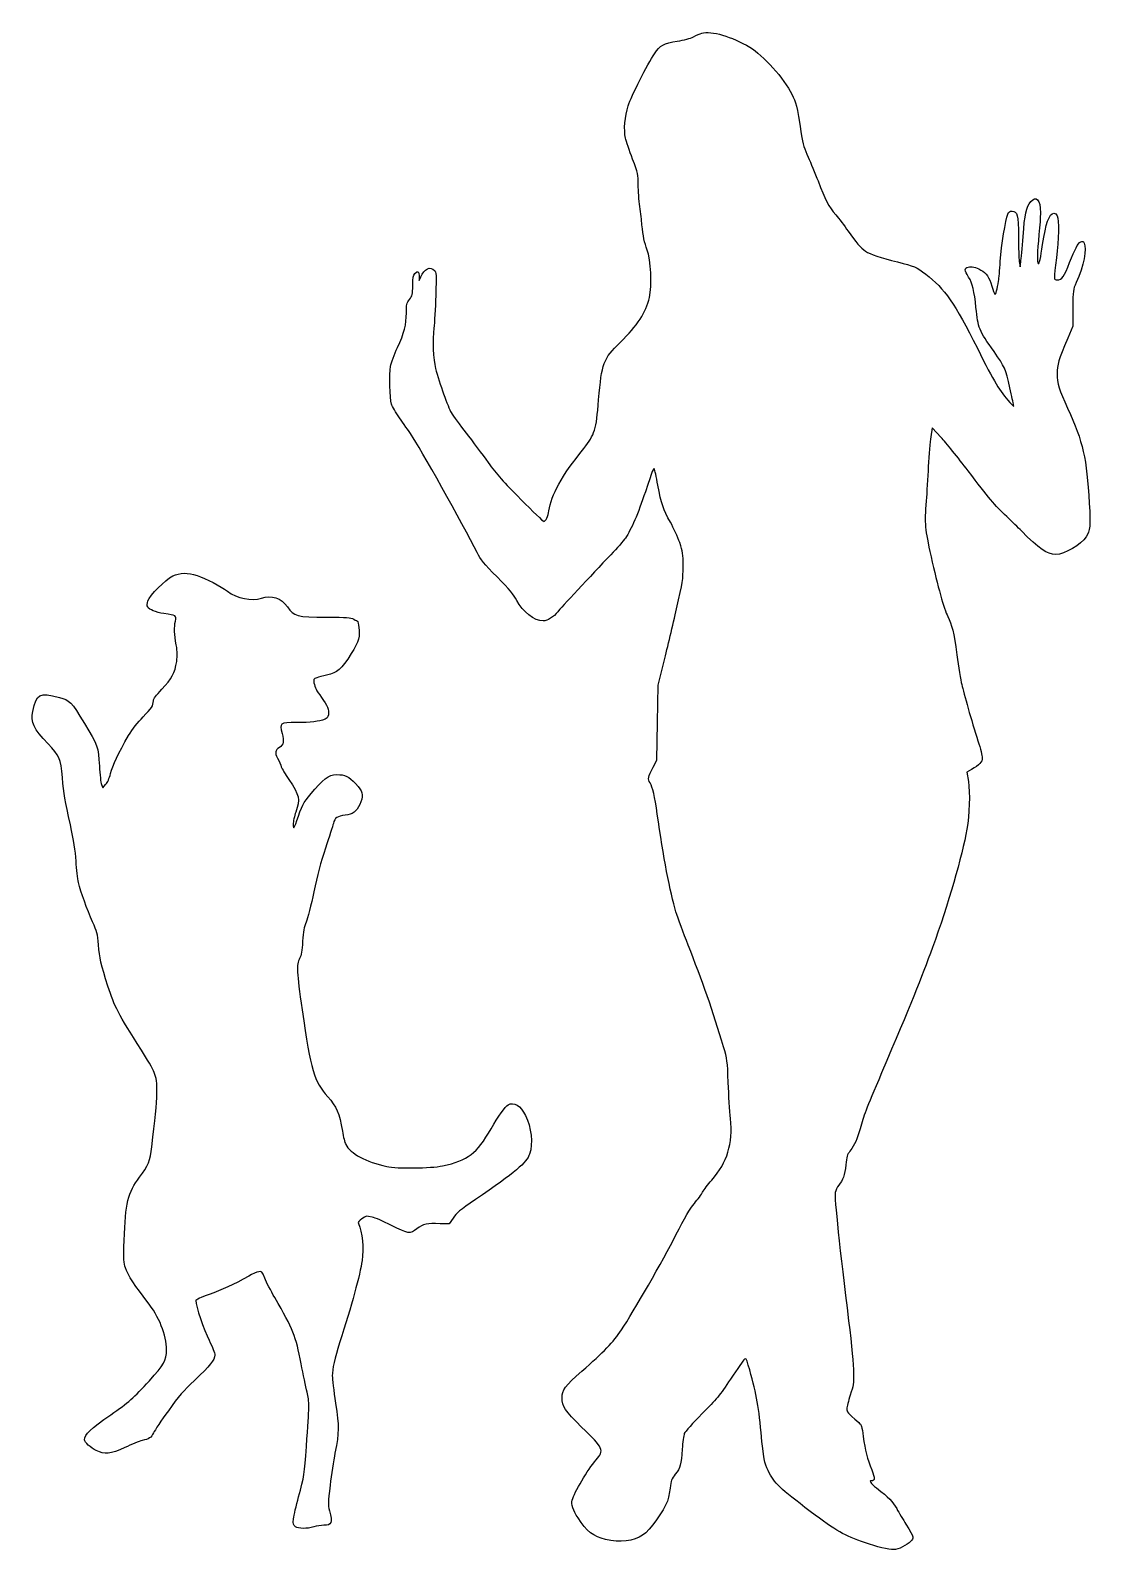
# Model space of a CAD drawing. Header units: centimetres. Extents: x -17.7 to 17.6, y -25.3 to 25.3.
import ezdxf

# ---------------------------------------------------------------- set-up
doc = ezdxf.new("R2010")
doc.units = ezdxf.units.CM
doc.header["$MEASUREMENT"] = 0
doc.layers.add('Layer 1', color=7, linetype='Continuous')

msp = doc.modelspace()

# ---------------------------------------------------------------- linework, layer by layer
at = {"layer": 'Layer 1'}
for points, knots in [([(4.69194, 25.24478), (4.64255, 25.22714), (4.52261, 25.17422), (4.4203, 25.12484), (4.4203, 25.12484), (4.30036, 25.06487), (4.10986, 25.01195), (3.87702, 24.97667), (3.87702, 24.97667), (3.42546, 24.90964), (3.29846, 24.83909), (3.11502, 24.56039), (3.11502, 24.56039), (2.88571, 24.21467), (2.34244, 23.13517), (2.24013, 22.82472), (2.24013, 22.82472), (2.12724, 22.47547), (2.08844, 22.01333), (2.15194, 21.74522), (2.15194, 21.74522), (2.17663, 21.63939), (2.28247, 21.32894), (2.3883, 21.05025), (2.3883, 21.05025), (2.56822, 20.56694), (2.57527, 20.53519), (2.57527, 20.19653), (2.57527, 20.19653), (2.57527, 20.0025), (2.59644, 19.67442), (2.62466, 19.46628), (2.62466, 19.46628), (2.65288, 19.25814), (2.68816, 18.98297), (2.69874, 18.85597), (2.69874, 18.85597), (2.73402, 18.49966), (2.78341, 18.25625), (2.87513, 18.01989), (2.87513, 18.01989), (2.99507, 17.7165), (3.03741, 16.81339), (2.94921, 16.43945), (2.94921, 16.43945), (2.82574, 15.92792), (2.55763, 15.51164), (1.97202, 14.94014), (1.97202, 14.94014), (1.40758, 14.38981), (1.35819, 14.25575), (1.25588, 13.03161), (1.25588, 13.03161), (1.17121, 12.01208), (1.13241, 11.88155), (0.75846, 11.41236), (0.75846, 11.41236), (0.02468, 10.48808), (-0.33162, 9.85308), (-0.40218, 9.3345), (-0.40218, 9.3345), (-0.42687, 9.15811), (-0.51154, 8.97819), (-0.57151, 8.97819), (-0.57151, 8.97819), (-0.59268, 8.97819), (-0.9384, 9.30627), (-1.33704, 9.71197), (-1.33704, 9.71197), (-1.9156, 10.29053), (-2.14137, 10.54453), (-2.42712, 10.93964), (-2.42712, 10.93964), (-2.62468, 11.21481), (-2.95276, 11.65578), (-3.1609, 11.92036), (-3.1609, 11.92036), (-3.36551, 12.18494), (-3.58776, 12.49186), (-3.65479, 12.60122), (-3.65479, 12.60122), (-3.76415, 12.78114), (-4.0499, 13.589), (-4.18043, 14.07583), (-4.18043, 14.07583), (-4.25804, 14.36864), (-4.28626, 15.03186), (-4.23687, 15.41639), (-4.23687, 15.41639), (-4.2157, 15.59278), (-4.18748, 16.07961), (-4.17337, 16.49942), (-4.17337, 16.49942), (-4.1522, 17.21203), (-4.15573, 17.272), (-4.2157, 17.33903), (-4.2157, 17.33903), (-4.35328, 17.49072), (-4.55437, 17.39547), (-4.67078, 17.12736), (-4.67078, 17.12736), (-4.67078, 17.12736), (-4.7237, 17.00389), (-4.7237, 17.00389), (-4.7237, 17.00389), (-4.7237, 17.00389), (-4.72723, 17.15558), (-4.72723, 17.15558), (-4.72723, 17.15558), (-4.72723, 17.31786), (-4.76251, 17.33902), (-4.86834, 17.23319), (-4.86834, 17.23319), (-4.92831, 17.17322), (-4.9389, 17.11325), (-4.9389, 16.83808), (-4.9389, 16.83808), (-4.94243, 16.53116), (-4.94596, 16.50294), (-5.04473, 16.37241), (-5.04473, 16.37241), (-5.14351, 16.24188), (-5.15056, 16.21013), (-5.15056, 15.93144), (-5.15056, 15.93144), (-5.15056, 15.52575), (-5.22112, 15.25763), (-5.45042, 14.76727), (-5.45042, 14.76727), (-5.55273, 14.54149), (-5.65856, 14.25927), (-5.67973, 14.14285), (-5.67973, 14.14285), (-5.72912, 13.88532), (-5.70795, 13.07746), (-5.64798, 12.88343), (-5.64798, 12.88343), (-5.62329, 12.80935), (-5.50334, 12.60121), (-5.37634, 12.42482), (-5.37634, 12.42482), (-5.25287, 12.2449), (-5.07295, 11.9909), (-4.98123, 11.85332), (-4.98123, 11.85332), (-4.73076, 11.49349), (-3.26673, 8.87588), (-2.79401, 7.93749), (-2.79401, 7.93749), (-2.67407, 7.6976), (-2.57529, 7.57766), (-2.12726, 7.1261), (-2.12726, 7.1261), (-1.70393, 6.69924), (-1.57693, 6.54754), (-1.47109, 6.34293), (-1.47109, 6.34293), (-1.27353, 5.96546), (-0.88195, 5.66207), (-0.58915, 5.66207), (-0.58915, 5.66207), (-0.45509, 5.66207), (-0.2399, 5.79965), (-0.10937, 5.96546), (-0.10937, 5.96546), (-0.02823, 6.07129), (1.01246, 7.18607), (1.65805, 7.86693), (1.65805, 7.86693), (1.86266, 8.0786), (2.08491, 8.3326), (2.14841, 8.42432), (2.14841, 8.42432), (2.34244, 8.70654), (2.56822, 9.23218), (2.81163, 9.96243), (2.81163, 9.96243), (3.05857, 10.70679), (3.08327, 10.77029), (3.11502, 10.71737), (3.11502, 10.71737), (3.1256, 10.69973), (3.17852, 10.45984), (3.22791, 10.18468), (3.22791, 10.18468), (3.3408, 9.56379), (3.4043, 9.38387), (3.64772, 8.94996), (3.64772, 8.94996), (3.75355, 8.76299), (3.89466, 8.45607), (3.95816, 8.27263), (3.95816, 8.27263), (4.06399, 7.95866), (4.07105, 7.90574), (4.07105, 7.47888), (4.07105, 7.47888), (4.07105, 7.04496), (4.05694, 6.96735), (3.85233, 6.06777), (3.85233, 6.06777), (3.73591, 5.54566), (3.54541, 4.75896), (3.43605, 4.32152), (3.43605, 4.32152), (3.43605, 4.32152), (3.23497, 3.52777), (3.23497, 3.52777), (3.23497, 3.52777), (3.23497, 3.52777), (3.2138, 2.27541), (3.2138, 2.27541), (3.2138, 2.27541), (3.2138, 2.27541), (3.18911, 1.02305), (3.18911, 1.02305), (3.18911, 1.02305), (3.18911, 1.02305), (3.07269, 0.79374), (3.07269, 0.79374), (3.07269, 0.79374), (2.89983, 0.46213), (2.88925, 0.39863), (2.96686, 0.2681), (2.96686, 0.2681), (3.05858, 0.11641), (3.12561, -0.16582), (3.21028, -0.77612), (3.21028, -0.77612), (3.40431, -2.16606), (3.63714, -3.38668), (3.83117, -4.0252), (3.83117, -4.0252), (3.8982, -4.25098), (4.08164, -4.75192), (4.23686, -5.13645), (4.23686, -5.13645), (4.699, -6.29003), (5.07647, -7.37306), (5.41514, -8.52312), (5.41514, -8.52312), (5.54214, -8.94293), (5.54567, -8.98879), (5.57389, -9.71904), (5.57389, -9.71904), (5.59153, -10.13532), (5.62328, -10.67507), (5.64797, -10.91496), (5.64797, -10.91496), (5.73264, -11.76163), (5.54919, -12.36488), (5.02355, -12.9646), (5.02355, -12.9646), (4.89655, -13.10924), (4.75897, -13.28916), (4.72016, -13.36324), (4.72016, -13.36324), (4.68488, -13.43732), (4.55788, -13.61018), (4.44499, -13.74777), (4.44499, -13.74777), (4.2933, -13.92769), (4.13102, -14.20638), (3.83116, -14.79199), (3.83116, -14.79199), (3.4043, -15.6316), (2.41652, -17.35668), (2.01435, -17.95641), (2.01435, -17.95641), (1.74624, -18.3621), (1.42874, -18.69372), (0.69496, -19.33224), (0.69496, -19.33224), (0.12346, -19.82966), (0.03527, -19.9496), (0.03527, -20.22124), (0.03527, -20.22124), (0.0388, -20.51052), (0.13405, -20.65163), (0.68791, -21.19491), (0.68791, -21.19491), (1.42874, -21.91105), (1.44991, -21.96397), (1.16769, -22.28852), (1.16769, -22.28852), (0.89252, -22.60249), (0.43744, -23.37508), (0.37394, -23.62908), (0.37394, -23.62908), (0.33866, -23.77019), (0.40216, -23.96422), (0.56797, -24.22175), (0.56797, -24.22175), (0.85372, -24.66978), (1.0795, -24.84264), (1.48872, -24.94142), (1.48872, -24.94142), (1.95086, -25.05078), (2.43769, -24.99434), (2.71991, -24.79678), (2.71991, -24.79678), (2.97038, -24.62392), (3.42547, -23.99245), (3.54541, -23.65731), (3.54541, -23.65731), (3.57363, -23.57617), (3.61244, -23.38214), (3.6336, -23.22692), (3.6336, -23.22692), (3.66535, -22.97292), (3.68299, -22.92353), (3.80999, -22.76478), (3.80999, -22.76478), (3.97932, -22.54959), (4.00755, -22.44728), (4.0393, -21.92517), (4.0393, -21.92517), (4.05341, -21.70292), (4.08516, -21.47009), (4.10986, -21.41011), (4.10986, -21.41011), (4.13455, -21.35014), (4.39914, -21.05733), (4.699, -20.75394), (4.699, -20.75394), (5.18583, -20.26711), (5.28814, -20.14011), (5.6515, -19.5933), (5.6515, -19.5933), (5.87728, -19.25463), (6.08542, -18.95477), (6.11364, -18.93008), (6.11364, -18.93008), (6.16303, -18.89127), (6.17714, -18.9195), (6.24064, -19.12764), (6.24064, -19.12764), (6.50522, -20.03781), (6.57578, -20.40822), (6.6675, -21.37836), (6.6675, -21.37836), (6.75217, -22.24619), (6.78039, -22.40494), (6.90033, -22.64483), (6.90033, -22.64483), (7.112, -23.06111), (7.3025, -23.24808), (8.30439, -24.00302), (8.30439, -24.00302), (9.21103, -24.68388), (9.40858, -24.79677), (10.14236, -25.05077), (10.14236, -25.05077), (10.52689, -25.18483), (10.90789, -25.27655), (11.09133, -25.27655), (11.09133, -25.27655), (11.23597, -25.27655), (11.52877, -25.13191), (11.65577, -24.99786), (11.65577, -24.99786), (11.76866, -24.87792), (11.77571, -24.90261), (11.49349, -24.42989), (11.49349, -24.42989), (11.4053, -24.28525), (11.26771, -24.05242), (11.18657, -23.91131), (11.18657, -23.91131), (11.04899, -23.66789), (10.92904, -23.54795), (10.51629, -23.22339), (10.51629, -23.22339), (10.31873, -23.06817), (10.25876, -22.9835), (10.34343, -22.9835), (10.34343, -22.9835), (10.4669, -22.9835), (10.47043, -22.90589), (10.35401, -22.61661), (10.35401, -22.61661), (10.20232, -22.24267), (10.13529, -21.97455), (10.07179, -21.51242), (10.07179, -21.51242), (10.02593, -21.1667), (10.01535, -21.12436), (9.9201, -21.04323), (9.9201, -21.04323), (9.52852, -20.70456), (9.52499, -20.70104), (9.52499, -20.58462), (9.52499, -20.58462), (9.52499, -20.52112), (9.57791, -20.31651), (9.63788, -20.12954), (9.63788, -20.12954), (9.74371, -19.82262), (9.7543, -19.75207), (9.75077, -19.38518), (9.75077, -19.38518), (9.75077, -19.13118), (9.68727, -18.48912), (9.58496, -17.65657), (9.58496, -17.65657), (9.29568, -15.33176), (9.10518, -13.51496), (9.13693, -13.37738), (9.13693, -13.37738), (9.15104, -13.30682), (9.20749, -13.19746), (9.25687, -13.13749), (9.25687, -13.13749), (9.40151, -12.96816), (9.45795, -12.80235), (9.4897, -12.45663), (9.4897, -12.45663), (9.51792, -12.18499), (9.53556, -12.12149), (9.63081, -11.99802), (9.63081, -11.99802), (9.80014, -11.76871), (9.86364, -11.6276), (9.96595, -11.25719), (9.96595, -11.25719), (10.08942, -10.80211), (10.14234, -10.66452), (10.68209, -9.39805), (10.68209, -9.39805), (11.65576, -7.11911), (12.01206, -6.24069), (12.37895, -5.22116), (12.37895, -5.22116), (12.89753, -3.78888), (13.36673, -2.17669), (13.52901, -1.27005), (13.52901, -1.27005), (13.61368, -0.80438), (13.63484, -0.06708), (13.57487, 0.31039), (13.57487, 0.31039), (13.57487, 0.31039), (13.52195, 0.62083), (13.52195, 0.62083), (13.52195, 0.62083), (13.52195, 0.62083), (13.68423, 0.71255), (13.68423, 0.71255), (13.68423, 0.71255), (13.94176, 0.86072), (14.04054, 0.96655), (14.04054, 1.09708), (14.04054, 1.09708), (14.04054, 1.16058), (13.97704, 1.41811), (13.8959, 1.66505), (13.8959, 1.66505), (13.68071, 2.34238), (13.41965, 3.24902), (13.35262, 3.54536), (13.35262, 3.54536), (13.32087, 3.69), (13.25031, 4.1345), (13.19387, 4.53314), (13.19387, 4.53314), (13.08451, 5.29514), (13.02806, 5.53856), (12.89048, 5.8102), (12.89048, 5.8102), (12.76701, 6.05714), (12.55181, 6.81209), (12.33309, 7.80339), (12.33309, 7.80339), (12.1179, 8.75942), (12.11084, 8.86172), (12.17081, 9.66606), (12.17081, 9.66606), (12.18845, 9.92006), (12.2202, 10.43512), (12.24137, 10.81259), (12.24137, 10.81259), (12.26254, 11.19006), (12.30134, 11.63456), (12.32251, 11.79684), (12.32251, 11.79684), (12.32251, 11.79684), (12.36484, 12.09317), (12.36484, 12.09317), (12.36484, 12.09317), (12.36484, 12.09317), (12.6647, 11.77567), (12.6647, 11.77567), (12.6647, 11.77567), (12.83051, 11.60281), (13.23267, 11.10539), (13.56428, 10.66795), (13.56428, 10.66795), (14.25925, 9.75073), (14.44975, 9.52495), (14.85545, 9.13689), (14.85545, 9.13689), (15.01773, 8.98167), (15.23998, 8.76647), (15.34581, 8.66064), (15.34581, 8.66064), (15.93142, 8.06797), (16.20659, 7.87747), (16.48528, 7.87747), (16.48528, 7.87747), (16.78161, 7.87747), (17.339, 8.1985), (17.50128, 8.46308), (17.50128, 8.46308), (17.63534, 8.6818), (17.64945, 8.81233), (17.60359, 9.57786), (17.60359, 9.57786), (17.51892, 11.09833), (17.40251, 11.60633), (16.8804, 12.75286), (16.8804, 12.75286), (16.59818, 13.36669), (16.53821, 13.5713), (16.53468, 13.89939), (16.53468, 13.89939), (16.53468, 14.20983), (16.56996, 14.33331), (16.88746, 15.0812), (16.88746, 15.0812), (16.88746, 15.0812), (17.05679, 15.48689), (17.05679, 15.48689), (17.05679, 15.48689), (17.05679, 15.48689), (17.05679, 16.08661), (17.05679, 16.08661), (17.05679, 16.08661), (17.06032, 16.6828), (17.06032, 16.68986), (17.16968, 16.93328), (17.16968, 16.93328), (17.41662, 17.48714), (17.53304, 18.0657), (17.43426, 18.24914), (17.43426, 18.24914), (17.39898, 18.31264), (17.37429, 18.3197), (17.32137, 18.29147), (17.32137, 18.29147), (17.22259, 18.23855), (17.12381, 18.05511), (16.95095, 17.60003), (16.95095, 17.60003), (16.77809, 17.14495), (16.68989, 17.02147), (16.5382, 17.02147), (16.5382, 17.02147), (16.41473, 17.02147), (16.41473, 17.02853), (16.50998, 17.7623), (16.50998, 17.7623), (16.58759, 18.37261), (16.6017, 19.01819), (16.5382, 19.15577), (16.5382, 19.15577), (16.51351, 19.21221), (16.47117, 19.24396), (16.41826, 19.24396), (16.41826, 19.24396), (16.27009, 19.24396), (16.15015, 18.89471), (16.05137, 18.20327), (16.05137, 18.20327), (15.98787, 17.75171), (15.94201, 17.5471), (15.90673, 17.56827), (15.90673, 17.56827), (15.86087, 17.60002), (15.86792, 17.94221), (15.9279, 18.53841), (15.9279, 18.53841), (15.95612, 18.82063), (15.97729, 19.14519), (15.97729, 19.2616), (15.97729, 19.2616), (15.97729, 19.69199), (15.83618, 19.85074), (15.65273, 19.63202), (15.65273, 19.63202), (15.50809, 19.45916), (15.45165, 19.20869), (15.39873, 18.46785), (15.39873, 18.46785), (15.37051, 18.09038), (15.33876, 17.70938), (15.32112, 17.62118), (15.32112, 17.62118), (15.32112, 17.62118), (15.29643, 17.46243), (15.29643, 17.46243), (15.29643, 17.46243), (15.29643, 17.46243), (15.27174, 17.63882), (15.27174, 17.63882), (15.27174, 17.63882), (15.25763, 17.7376), (15.24352, 18.10449), (15.24352, 18.46079), (15.24352, 18.46079), (15.23999, 19.19457), (15.21177, 19.31451), (15.03185, 19.31451), (15.03185, 19.31451), (14.95424, 19.31451), (14.92249, 19.28982), (14.89074, 19.21926), (14.89074, 19.21926), (14.81313, 19.0217), (14.67555, 18.17504), (14.64027, 17.6494), (14.64027, 17.6494), (14.6191, 17.35307), (14.59441, 17.05321), (14.58383, 16.98618), (14.58383, 16.98618), (14.5415, 16.71454), (14.49211, 16.52757), (14.46036, 16.54521), (14.46036, 16.54521), (14.44625, 16.55579), (14.39686, 16.67927), (14.35453, 16.82038), (14.35453, 16.82038), (14.26281, 17.13082), (14.1852, 17.24371), (13.9947, 17.35307), (13.9947, 17.35307), (13.8042, 17.4589), (13.69484, 17.4836), (13.56431, 17.44832), (13.56431, 17.44832), (13.43731, 17.41304), (13.44084, 17.3566), (13.58548, 17.11671), (13.58548, 17.11671), (13.71248, 16.9121), (13.77598, 16.64399), (13.8289, 16.10424), (13.8289, 16.10424), (13.89593, 15.42338), (13.92768, 15.34577), (14.43215, 14.63316), (14.43215, 14.63316), (14.78846, 14.13222), (14.81668, 14.06519), (14.95779, 13.42313), (14.95779, 13.42313), (15.01423, 13.16207), (15.07068, 12.90807), (15.08479, 12.85869), (15.08479, 12.85869), (15.10596, 12.78813), (15.07773, 12.80577), (14.95426, 12.94336), (14.95426, 12.94336), (14.60501, 13.33494), (14.45332, 13.58542), (13.87476, 14.74605), (13.87476, 14.74605), (13.12334, 16.24888), (12.7882, 16.72866), (12.15673, 17.21197), (12.15673, 17.21197), (11.84276, 17.45186), (11.76867, 17.48361), (11.21129, 17.62119), (11.21129, 17.62119), (10.65037, 17.75877), (10.30465, 17.87519), (10.15296, 17.98102), (10.15296, 17.98102), (9.99068, 18.09038), (9.82488, 18.28088), (9.56735, 18.6513), (9.56735, 18.6513), (9.44741, 18.82416), (9.26396, 19.06405), (9.15813, 19.19105), (9.15813, 19.19105), (8.9253, 19.46269), (8.7983, 19.70611), (8.56546, 20.31994), (8.56546, 20.31994), (8.47021, 20.57041), (8.32204, 20.93025), (8.23738, 21.11369), (8.23738, 21.11369), (8.11038, 21.38533), (8.06452, 21.53702), (8.00807, 21.8898), (8.00807, 21.8898), (7.84932, 22.87052), (7.83521, 22.92697), (7.6941, 23.21272), (7.6941, 23.21272), (7.43657, 23.72778), (6.7416, 24.50389), (6.29004, 24.77553), (6.29004, 24.77553), (5.7009, 25.13184), (4.99887, 25.33645), (4.69196, 25.24472), (4.69196, 25.24472), (4.69196, 25.24472), (4.69194, 25.24478), (4.69194, 25.24478)], [0, 0, 0, 0, 0.00555556, 0.00555556, 0.00555556, 0.00555556, 0.01111111, 0.01111111, 0.01111111, 0.01111111, 0.01666667, 0.01666667, 0.01666667, 0.01666667, 0.02222222, 0.02222222, 0.02222222, 0.02222222, 0.02777778, 0.02777778, 0.02777778, 0.02777778, 0.03333333, 0.03333333, 0.03333333, 0.03333333, 0.03888889, 0.03888889, 0.03888889, 0.03888889, 0.04444444, 0.04444444, 0.04444444, 0.04444444, 0.05, 0.05, 0.05, 0.05, 0.05555556, 0.05555556, 0.05555556, 0.05555556, 0.06111111, 0.06111111, 0.06111111, 0.06111111, 0.06666667, 0.06666667, 0.06666667, 0.06666667, 0.07222222, 0.07222222, 0.07222222, 0.07222222, 0.07777778, 0.07777778, 0.07777778, 0.07777778, 0.08333333, 0.08333333, 0.08333333, 0.08333333, 0.08888889, 0.08888889, 0.08888889, 0.08888889, 0.09444444, 0.09444444, 0.09444444, 0.09444444, 0.1, 0.1, 0.1, 0.1, 0.10555556, 0.10555556, 0.10555556, 0.10555556, 0.11111111, 0.11111111, 0.11111111, 0.11111111, 0.11666667, 0.11666667, 0.11666667, 0.11666667, 0.12222222, 0.12222222, 0.12222222, 0.12222222, 0.12777778, 0.12777778, 0.12777778, 0.12777778, 0.13333333, 0.13333333, 0.13333333, 0.13333333, 0.13888889, 0.13888889, 0.13888889, 0.13888889, 0.14444444, 0.14444444, 0.14444444, 0.14444444, 0.15, 0.15, 0.15, 0.15, 0.15555556, 0.15555556, 0.15555556, 0.15555556, 0.16111111, 0.16111111, 0.16111111, 0.16111111, 0.16666667, 0.16666667, 0.16666667, 0.16666667, 0.17222222, 0.17222222, 0.17222222, 0.17222222, 0.17777778, 0.17777778, 0.17777778, 0.17777778, 0.18333333, 0.18333333, 0.18333333, 0.18333333, 0.18888889, 0.18888889, 0.18888889, 0.18888889, 0.19444444, 0.19444444, 0.19444444, 0.19444444, 0.2, 0.2, 0.2, 0.2, 0.20555556, 0.20555556, 0.20555556, 0.20555556, 0.21111111, 0.21111111, 0.21111111, 0.21111111, 0.21666667, 0.21666667, 0.21666667, 0.21666667, 0.22222222, 0.22222222, 0.22222222, 0.22222222, 0.22777778, 0.22777778, 0.22777778, 0.22777778, 0.23333333, 0.23333333, 0.23333333, 0.23333333, 0.23888889, 0.23888889, 0.23888889, 0.23888889, 0.24444444, 0.24444444, 0.24444444, 0.24444444, 0.25, 0.25, 0.25, 0.25, 0.25555556, 0.25555556, 0.25555556, 0.25555556, 0.26111111, 0.26111111, 0.26111111, 0.26111111, 0.26666667, 0.26666667, 0.26666667, 0.26666667, 0.27222222, 0.27222222, 0.27222222, 0.27222222, 0.27777778, 0.27777778, 0.27777778, 0.27777778, 0.28333333, 0.28333333, 0.28333333, 0.28333333, 0.28888889, 0.28888889, 0.28888889, 0.28888889, 0.29444444, 0.29444444, 0.29444444, 0.29444444, 0.3, 0.3, 0.3, 0.3, 0.30555556, 0.30555556, 0.30555556, 0.30555556, 0.31111111, 0.31111111, 0.31111111, 0.31111111, 0.31666667, 0.31666667, 0.31666667, 0.31666667, 0.32222222, 0.32222222, 0.32222222, 0.32222222, 0.32777778, 0.32777778, 0.32777778, 0.32777778, 0.33333333, 0.33333333, 0.33333333, 0.33333333, 0.33888889, 0.33888889, 0.33888889, 0.33888889, 0.34444444, 0.34444444, 0.34444444, 0.34444444, 0.35, 0.35, 0.35, 0.35, 0.35555556, 0.35555556, 0.35555556, 0.35555556, 0.36111111, 0.36111111, 0.36111111, 0.36111111, 0.36666667, 0.36666667, 0.36666667, 0.36666667, 0.37222222, 0.37222222, 0.37222222, 0.37222222, 0.37777778, 0.37777778, 0.37777778, 0.37777778, 0.38333333, 0.38333333, 0.38333333, 0.38333333, 0.38888889, 0.38888889, 0.38888889, 0.38888889, 0.39444444, 0.39444444, 0.39444444, 0.39444444, 0.4, 0.4, 0.4, 0.4, 0.40555556, 0.40555556, 0.40555556, 0.40555556, 0.41111111, 0.41111111, 0.41111111, 0.41111111, 0.41666667, 0.41666667, 0.41666667, 0.41666667, 0.42222222, 0.42222222, 0.42222222, 0.42222222, 0.42777778, 0.42777778, 0.42777778, 0.42777778, 0.43333333, 0.43333333, 0.43333333, 0.43333333, 0.43888889, 0.43888889, 0.43888889, 0.43888889, 0.44444444, 0.44444444, 0.44444444, 0.44444444, 0.45, 0.45, 0.45, 0.45, 0.45555556, 0.45555556, 0.45555556, 0.45555556, 0.46111111, 0.46111111, 0.46111111, 0.46111111, 0.46666667, 0.46666667, 0.46666667, 0.46666667, 0.47222222, 0.47222222, 0.47222222, 0.47222222, 0.47777778, 0.47777778, 0.47777778, 0.47777778, 0.48333333, 0.48333333, 0.48333333, 0.48333333, 0.48888889, 0.48888889, 0.48888889, 0.48888889, 0.49444444, 0.49444444, 0.49444444, 0.49444444, 0.5, 0.5, 0.5, 0.5, 0.50555556, 0.50555556, 0.50555556, 0.50555556, 0.51111111, 0.51111111, 0.51111111, 0.51111111, 0.51666667, 0.51666667, 0.51666667, 0.51666667, 0.52222222, 0.52222222, 0.52222222, 0.52222222, 0.52777778, 0.52777778, 0.52777778, 0.52777778, 0.53333333, 0.53333333, 0.53333333, 0.53333333, 0.53888889, 0.53888889, 0.53888889, 0.53888889, 0.54444444, 0.54444444, 0.54444444, 0.54444444, 0.55, 0.55, 0.55, 0.55, 0.55555556, 0.55555556, 0.55555556, 0.55555556, 0.56111111, 0.56111111, 0.56111111, 0.56111111, 0.56666667, 0.56666667, 0.56666667, 0.56666667, 0.57222222, 0.57222222, 0.57222222, 0.57222222, 0.57777778, 0.57777778, 0.57777778, 0.57777778, 0.58333333, 0.58333333, 0.58333333, 0.58333333, 0.58888889, 0.58888889, 0.58888889, 0.58888889, 0.59444444, 0.59444444, 0.59444444, 0.59444444, 0.6, 0.6, 0.6, 0.6, 0.60555556, 0.60555556, 0.60555556, 0.60555556, 0.61111111, 0.61111111, 0.61111111, 0.61111111, 0.61666667, 0.61666667, 0.61666667, 0.61666667, 0.62222222, 0.62222222, 0.62222222, 0.62222222, 0.62777778, 0.62777778, 0.62777778, 0.62777778, 0.63333333, 0.63333333, 0.63333333, 0.63333333, 0.63888889, 0.63888889, 0.63888889, 0.63888889, 0.64444444, 0.64444444, 0.64444444, 0.64444444, 0.65, 0.65, 0.65, 0.65, 0.65555556, 0.65555556, 0.65555556, 0.65555556, 0.66111111, 0.66111111, 0.66111111, 0.66111111, 0.66666667, 0.66666667, 0.66666667, 0.66666667, 0.67222222, 0.67222222, 0.67222222, 0.67222222, 0.67777778, 0.67777778, 0.67777778, 0.67777778, 0.68333333, 0.68333333, 0.68333333, 0.68333333, 0.68888889, 0.68888889, 0.68888889, 0.68888889, 0.69444444, 0.69444444, 0.69444444, 0.69444444, 0.7, 0.7, 0.7, 0.7, 0.70555556, 0.70555556, 0.70555556, 0.70555556, 0.71111111, 0.71111111, 0.71111111, 0.71111111, 0.71666667, 0.71666667, 0.71666667, 0.71666667, 0.72222222, 0.72222222, 0.72222222, 0.72222222, 0.72777778, 0.72777778, 0.72777778, 0.72777778, 0.73333333, 0.73333333, 0.73333333, 0.73333333, 0.73888889, 0.73888889, 0.73888889, 0.73888889, 0.74444444, 0.74444444, 0.74444444, 0.74444444, 0.75, 0.75, 0.75, 0.75, 0.75555556, 0.75555556, 0.75555556, 0.75555556, 0.76111111, 0.76111111, 0.76111111, 0.76111111, 0.76666667, 0.76666667, 0.76666667, 0.76666667, 0.77222222, 0.77222222, 0.77222222, 0.77222222, 0.77777778, 0.77777778, 0.77777778, 0.77777778, 0.78333333, 0.78333333, 0.78333333, 0.78333333, 0.78888889, 0.78888889, 0.78888889, 0.78888889, 0.79444444, 0.79444444, 0.79444444, 0.79444444, 0.8, 0.8, 0.8, 0.8, 0.80555556, 0.80555556, 0.80555556, 0.80555556, 0.81111111, 0.81111111, 0.81111111, 0.81111111, 0.81666667, 0.81666667, 0.81666667, 0.81666667, 0.82222222, 0.82222222, 0.82222222, 0.82222222, 0.82777778, 0.82777778, 0.82777778, 0.82777778, 0.83333333, 0.83333333, 0.83333333, 0.83333333, 0.83888889, 0.83888889, 0.83888889, 0.83888889, 0.84444444, 0.84444444, 0.84444444, 0.84444444, 0.85, 0.85, 0.85, 0.85, 0.85555556, 0.85555556, 0.85555556, 0.85555556, 0.86111111, 0.86111111, 0.86111111, 0.86111111, 0.86666667, 0.86666667, 0.86666667, 0.86666667, 0.87222222, 0.87222222, 0.87222222, 0.87222222, 0.87777778, 0.87777778, 0.87777778, 0.87777778, 0.88333333, 0.88333333, 0.88333333, 0.88333333, 0.88888889, 0.88888889, 0.88888889, 0.88888889, 0.89444444, 0.89444444, 0.89444444, 0.89444444, 0.9, 0.9, 0.9, 0.9, 0.90555556, 0.90555556, 0.90555556, 0.90555556, 0.91111111, 0.91111111, 0.91111111, 0.91111111, 0.91666667, 0.91666667, 0.91666667, 0.91666667, 0.92222222, 0.92222222, 0.92222222, 0.92222222, 0.92777778, 0.92777778, 0.92777778, 0.92777778, 0.93333333, 0.93333333, 0.93333333, 0.93333333, 0.93888889, 0.93888889, 0.93888889, 0.93888889, 0.94444444, 0.94444444, 0.94444444, 0.94444444, 0.95, 0.95, 0.95, 0.95, 0.95555556, 0.95555556, 0.95555556, 0.95555556, 0.96111111, 0.96111111, 0.96111111, 0.96111111, 0.96666667, 0.96666667, 0.96666667, 0.96666667, 0.97222222, 0.97222222, 0.97222222, 0.97222222, 0.97777778, 0.97777778, 0.97777778, 0.97777778, 0.98333333, 0.98333333, 0.98333333, 0.98333333, 0.98888889, 0.98888889, 0.98888889, 0.98888889, 1, 1, 1, 1]), ([(-12.93283, 7.16139), (-13.19036, 7.03086), (-13.70894, 6.51581), (-13.76186, 6.33236), (-13.76186, 6.33236), (-13.79361, 6.23005), (-13.79714, 6.16655), (-13.77244, 6.12775), (-13.77244, 6.12775), (-13.71247, 6.0325), (-13.51138, 5.95136), (-13.22916, 5.90903), (-13.22916, 5.90903), (-12.82347, 5.84906), (-12.80583, 5.83847), (-12.84816, 5.65503), (-12.84816, 5.65503), (-12.89402, 5.45042), (-12.88697, 5.21759), (-12.81994, 4.86481), (-12.81994, 4.86481), (-12.77761, 4.61787), (-12.77408, 4.51909), (-12.80583, 4.31095), (-12.80583, 4.31095), (-12.86227, 3.93348), (-12.97516, 3.72534), (-13.29972, 3.38667), (-13.29972, 3.38667), (-13.49728, 3.17853), (-13.58194, 3.06564), (-13.58194, 3.00214), (-13.58194, 3.00214), (-13.58194, 2.84339), (-13.64191, 2.74814), (-13.92413, 2.46592), (-13.92413, 2.46592), (-14.11463, 2.27542), (-14.26985, 2.07786), (-14.40744, 1.8415), (-14.40744, 1.8415), (-14.74963, 1.25942), (-14.94719, 0.84667), (-15.01069, 0.57856), (-15.01069, 0.57856), (-15.05302, 0.41275), (-15.10594, 0.28575), (-15.17297, 0.2152), (-15.17297, 0.2152), (-15.17297, 0.2152), (-15.27175, 0.10584), (-15.27175, 0.10584), (-15.27175, 0.10584), (-15.27175, 0.10584), (-15.31056, 0.21167), (-15.31056, 0.21167), (-15.31056, 0.21167), (-15.33525, 0.27164), (-15.367, 0.54681), (-15.38112, 0.82903), (-15.38112, 0.82903), (-15.4164, 1.45697), (-15.44109, 1.524), (-15.87854, 2.24367), (-15.87854, 2.24367), (-16.32304, 2.97745), (-16.37243, 3.02684), (-16.71462, 3.11503), (-16.71462, 3.11503), (-17.38843, 3.29142), (-17.47309, 3.24556), (-17.60362, 2.64584), (-17.60362, 2.64584), (-17.68123, 2.29306), (-17.5754, 2.07081), (-17.08856, 1.56634), (-17.08856, 1.56634), (-16.70756, 1.17476), (-16.66875, 1.07951), (-16.61231, 0.44098), (-16.61231, 0.44098), (-16.56645, -0.10935), (-16.53117, -0.31044), (-16.34773, -1.13594), (-16.34773, -1.13594), (-16.23484, -1.651), (-16.18192, -1.98261), (-16.16076, -2.33891), (-16.16076, -2.33891), (-16.13959, -2.60702), (-16.10079, -2.93158), (-16.07257, -3.05505), (-16.07257, -3.05505), (-15.99849, -3.37255), (-15.79388, -3.94758), (-15.6069, -4.36738), (-15.6069, -4.36738), (-15.45873, -4.69194), (-15.44462, -4.75544), (-15.41287, -5.12938), (-15.41287, -5.12938), (-15.38112, -5.55977), (-15.3282, -5.78555), (-15.09537, -6.50521), (-15.09537, -6.50521), (-14.86959, -7.20018), (-14.76729, -7.39421), (-13.97706, -8.63952), (-13.97706, -8.63952), (-13.79362, -8.92527), (-13.60312, -9.26041), (-13.55373, -9.38035), (-13.55373, -9.38035), (-13.41615, -9.71902), (-13.42673, -10.06827), (-13.63134, -11.86038), (-13.63134, -11.86038), (-13.68426, -12.31194), (-13.75834, -12.49891), (-14.04409, -12.87285), (-14.04409, -12.87285), (-14.42862, -13.38085), (-14.51328, -13.72657), (-14.55562, -14.97893), (-14.55562, -14.97893), (-14.57679, -15.61393), (-14.57326, -15.72682), (-14.51681, -15.8891), (-14.51681, -15.8891), (-14.44625, -16.10077), (-14.15345, -16.55585), (-13.79714, -17.00388), (-13.79714, -17.00388), (-13.38439, -17.52246), (-13.14803, -18.11513), (-13.1445, -18.62666), (-13.1445, -18.62666), (-13.1445, -18.96533), (-13.23622, -19.12408), (-13.71247, -19.64972), (-13.71247, -19.64972), (-14.23458, -20.22122), (-14.4145, -20.37997), (-15.00011, -20.78214), (-15.00011, -20.78214), (-15.67744, -21.24781), (-15.875, -21.43478), (-15.875, -21.62175), (-15.875, -21.62175), (-15.875, -21.69936), (-15.67392, -21.88281), (-15.48342, -21.97806), (-15.48342, -21.97806), (-15.2012, -22.1227), (-15.02128, -22.10153), (-14.53445, -21.87575), (-14.53445, -21.87575), (-14.30867, -21.76992), (-14.04762, -21.66408), (-13.95589, -21.64292), (-13.95589, -21.64292), (-13.71247, -21.59), (-13.66308, -21.55473), (-13.57842, -21.38539), (-13.57842, -21.38539), (-13.53609, -21.30425), (-13.31384, -20.97264), (-13.081, -20.64808), (-13.081, -20.64808), (-12.73528, -20.16125), (-12.58006, -19.98486), (-12.21669, -19.64266), (-12.21669, -19.64266), (-11.68047, -19.13819), (-11.53583, -18.9618), (-11.53583, -18.79599), (-11.53583, -18.79599), (-11.53583, -18.72543), (-11.60991, -18.53493), (-11.72633, -18.29857), (-11.72633, -18.29857), (-11.89566, -17.97049), (-12.17083, -17.14851), (-12.17083, -16.98271), (-12.17083, -16.98271), (-12.17083, -16.95096), (-11.99797, -16.87335), (-11.7228, -16.77457), (-11.7228, -16.77457), (-11.29594, -16.62288), (-10.92905, -16.45354), (-10.40694, -16.16779), (-10.40694, -16.16779), (-10.27994, -16.09723), (-10.12825, -16.03021), (-10.0718, -16.01962), (-10.0718, -16.01962), (-9.96949, -15.99845), (-9.96244, -16.00551), (-9.87072, -16.23834), (-9.87072, -16.23834), (-9.81428, -16.36887), (-9.66611, -16.65815), (-9.53911, -16.8804), (-9.53911, -16.8804), (-8.91469, -17.9599), (-8.84061, -18.14334), (-8.65717, -19.08526), (-8.65717, -19.08526), (-8.59014, -19.43451), (-8.50195, -19.85784), (-8.46314, -20.02718), (-8.46314, -20.02718), (-8.382, -20.36937), (-8.382, -20.43993), (-8.48078, -21.83693), (-8.48078, -21.83693), (-8.54781, -22.77532), (-8.55486, -22.83529), (-8.74536, -23.52321), (-8.74536, -23.52321), (-8.82297, -23.80896), (-8.89705, -24.13352), (-8.91117, -24.2464), (-8.91117, -24.2464), (-8.93234, -24.44043), (-8.92528, -24.46159), (-8.8512, -24.51451), (-8.8512, -24.51451), (-8.74537, -24.58507), (-8.46667, -24.58859), (-8.23384, -24.51804), (-8.23384, -24.51804), (-8.13859, -24.48982), (-7.99042, -24.46512), (-7.90223, -24.46512), (-7.90223, -24.46512), (-7.63765, -24.46512), (-7.60942, -24.39104), (-7.71526, -23.98181), (-7.71526, -23.98181), (-7.76818, -23.76309), (-7.76818, -23.72428), (-7.69409, -23.12809), (-7.69409, -23.12809), (-7.65176, -22.7859), (-7.57767, -22.30965), (-7.53181, -22.06623), (-7.53181, -22.06623), (-7.3907, -21.31834), (-7.3907, -21.21604), (-7.51064, -20.39406), (-7.51064, -20.39406), (-7.57061, -19.98837), (-7.62, -19.58267), (-7.62, -19.48742), (-7.62, -19.48742), (-7.62, -19.25811), (-7.54239, -18.90181), (-7.37658, -18.38675), (-7.37658, -18.38675), (-6.97794, -17.15556), (-6.69572, -16.11486), (-6.62869, -15.64919), (-6.62869, -15.64919), (-6.56872, -15.22586), (-6.62163, -14.71433), (-6.75216, -14.40741), (-6.75216, -14.40741), (-6.7698, -14.3686), (-6.73452, -14.32274), (-6.63222, -14.25219), (-6.63222, -14.25219), (-6.49464, -14.15694), (-6.48405, -14.15341), (-6.29708, -14.19575), (-6.29708, -14.19575), (-6.19125, -14.22044), (-5.90902, -14.34039), (-5.66914, -14.46386), (-5.66914, -14.46386), (-5.08353, -14.76372), (-5.03767, -14.77078), (-4.79778, -14.59086), (-4.79778, -14.59086), (-4.58259, -14.42858), (-4.4697, -14.40389), (-4.0252, -14.418), (-4.0252, -14.418), (-4.0252, -14.418), (-3.72534, -14.42858), (-3.72534, -14.42858), (-3.72534, -14.42858), (-3.72534, -14.42858), (-3.59481, -14.23102), (-3.59481, -14.23102), (-3.59481, -14.23102), (-3.48545, -14.06521), (-3.36903, -13.96996), (-2.85045, -13.61719), (-2.85045, -13.61719), (-1.50989, -12.69644), (-1.14653, -12.38952), (-1.04423, -12.09672), (-1.04423, -12.09672), (-0.92781, -11.75805), (-0.98779, -11.19361), (-1.17829, -10.81614), (-1.17829, -10.81614), (-1.34762, -10.481), (-1.56282, -10.35047), (-1.7639, -10.45983), (-1.7639, -10.45983), (-1.85209, -10.50569), (-2.09551, -10.85141), (-2.32834, -11.25358), (-2.32834, -11.25358), (-2.81517, -12.09672), (-3.08681, -12.30486), (-3.95112, -12.49183), (-3.95112, -12.49183), (-4.32506, -12.57297), (-5.47159, -12.58708), (-5.8032, -12.513), (-5.8032, -12.513), (-6.49817, -12.36131), (-7.01676, -12.08261), (-7.17198, -11.77569), (-7.17198, -11.77569), (-7.20373, -11.71925), (-7.25312, -11.52169), (-7.28487, -11.33825), (-7.28487, -11.33825), (-7.38718, -10.73853), (-7.48243, -10.51275), (-7.7717, -10.18819), (-7.7717, -10.18819), (-8.23031, -9.67313), (-8.32909, -9.338), (-8.62542, -7.29188), (-8.62542, -7.29188), (-8.80886, -6.02541), (-8.81945, -5.7961), (-8.71009, -5.58091), (-8.71009, -5.58091), (-8.65012, -5.46802), (-8.62542, -5.33749), (-8.60778, -5.00941), (-8.60778, -5.00941), (-8.58661, -4.67074), (-8.56192, -4.54374), (-8.49136, -4.37088), (-8.49136, -4.37088), (-8.44197, -4.25094), (-8.32555, -3.79938), (-8.23736, -3.36546), (-8.23736, -3.36546), (-8.12094, -2.80807), (-8.00805, -2.37768), (-7.8493, -1.90496), (-7.8493, -1.90496), (-7.72583, -1.53454), (-7.60588, -1.16765), (-7.58472, -1.08299), (-7.58472, -1.08299), (-7.53886, -0.89955), (-7.45419, -0.8431), (-7.18608, -0.81135), (-7.18608, -0.81135), (-6.94266, -0.78313), (-6.81566, -0.68788), (-6.7063, -0.45504), (-6.7063, -0.45504), (-6.5793, -0.19046), (-6.59341, -0.04935), (-6.75922, 0.14468), (-6.75922, 0.14468), (-7.00969, 0.44101), (-7.13669, 0.52215), (-7.37305, 0.53979), (-7.37305, 0.53979), (-7.67997, 0.56096), (-7.82461, 0.47982), (-8.20208, 0.05296), (-8.20208, 0.05296), (-8.56191, -0.34921), (-8.60072, -0.41271), (-8.74889, -0.84662), (-8.74889, -0.84662), (-8.89, -1.2629), (-8.92528, -1.31581), (-8.92528, -1.1112), (-8.92528, -1.1112), (-8.92528, -1.02301), (-8.88295, -0.83956), (-8.83709, -0.70551), (-8.83709, -0.70551), (-8.6854, -0.27865), (-8.71362, -0.14459), (-9.06992, 0.37752), (-9.06992, 0.37752), (-9.18634, 0.55038), (-9.29923, 0.74441), (-9.32039, 0.80438), (-9.32039, 0.80438), (-9.33803, 0.86788), (-9.39447, 0.99135), (-9.44386, 1.0866), (-9.44386, 1.0866), (-9.54264, 1.2771), (-9.53205, 1.34766), (-9.38389, 1.44643), (-9.38389, 1.44643), (-9.23925, 1.54168), (-9.22161, 1.64399), (-9.29217, 1.9121), (-9.29217, 1.9121), (-9.38742, 2.26841), (-9.37331, 2.27546), (-8.80181, 2.27546), (-8.80181, 2.27546), (-8.35025, 2.27546), (-8.0645, 2.31074), (-7.86342, 2.38482), (-7.86342, 2.38482), (-7.79639, 2.41304), (-7.76464, 2.45185), (-7.75053, 2.53299), (-7.75053, 2.53299), (-7.72584, 2.70585), (-7.78228, 2.84696), (-7.97631, 3.10802), (-7.97631, 3.10802), (-8.16681, 3.36555), (-8.19503, 3.42199), (-8.23031, 3.60544), (-8.23031, 3.60544), (-8.25148, 3.71127), (-8.24442, 3.72538), (-8.13859, 3.76772), (-8.13859, 3.76772), (-8.07862, 3.79241), (-7.93045, 3.83475), (-7.81403, 3.85944), (-7.81403, 3.85944), (-7.43656, 3.94411), (-7.33072, 4.0323), (-6.98853, 4.57558), (-6.98853, 4.57558), (-6.73806, 4.97422), (-6.68514, 5.16119), (-6.73806, 5.44341), (-6.73806, 5.44341), (-6.7557, 5.55277), (-6.77334, 5.64449), (-6.77334, 5.64802), (-6.77334, 5.64802), (-6.77334, 5.65155), (-6.83331, 5.6833), (-6.90387, 5.71858), (-6.90387, 5.71858), (-7.02029, 5.77855), (-7.12965, 5.78561), (-7.7964, 5.78914), (-7.7964, 5.78914), (-8.80887, 5.78914), (-8.89707, 5.81383), (-9.11579, 6.13133), (-9.11579, 6.13133), (-9.32393, 6.43119), (-9.63437, 6.53702), (-9.98362, 6.42061), (-9.98362, 6.42061), (-10.3117, 6.31125), (-10.79148, 6.41003), (-11.11251, 6.65344), (-11.11251, 6.65344), (-11.34182, 6.82277), (-11.82865, 7.07677), (-12.12851, 7.17555), (-12.12851, 7.17555), (-12.42837, 7.27786), (-12.71059, 7.27433), (-12.93284, 7.16144), (-12.93284, 7.16144), (-12.93284, 7.16144), (-12.93283, 7.16139), (-12.93283, 7.16139)], [0, 0, 0, 0, 0.00813008, 0.00813008, 0.00813008, 0.00813008, 0.01626016, 0.01626016, 0.01626016, 0.01626016, 0.02439024, 0.02439024, 0.02439024, 0.02439024, 0.03252033, 0.03252033, 0.03252033, 0.03252033, 0.04065041, 0.04065041, 0.04065041, 0.04065041, 0.04878049, 0.04878049, 0.04878049, 0.04878049, 0.05691057, 0.05691057, 0.05691057, 0.05691057, 0.06504065, 0.06504065, 0.06504065, 0.06504065, 0.07317073, 0.07317073, 0.07317073, 0.07317073, 0.08130081, 0.08130081, 0.08130081, 0.08130081, 0.08943089, 0.08943089, 0.08943089, 0.08943089, 0.09756098, 0.09756098, 0.09756098, 0.09756098, 0.10569106, 0.10569106, 0.10569106, 0.10569106, 0.11382114, 0.11382114, 0.11382114, 0.11382114, 0.12195122, 0.12195122, 0.12195122, 0.12195122, 0.1300813, 0.1300813, 0.1300813, 0.1300813, 0.13821138, 0.13821138, 0.13821138, 0.13821138, 0.14634146, 0.14634146, 0.14634146, 0.14634146, 0.15447154, 0.15447154, 0.15447154, 0.15447154, 0.16260163, 0.16260163, 0.16260163, 0.16260163, 0.17073171, 0.17073171, 0.17073171, 0.17073171, 0.17886179, 0.17886179, 0.17886179, 0.17886179, 0.18699187, 0.18699187, 0.18699187, 0.18699187, 0.19512195, 0.19512195, 0.19512195, 0.19512195, 0.20325203, 0.20325203, 0.20325203, 0.20325203, 0.21138211, 0.21138211, 0.21138211, 0.21138211, 0.2195122, 0.2195122, 0.2195122, 0.2195122, 0.22764228, 0.22764228, 0.22764228, 0.22764228, 0.23577236, 0.23577236, 0.23577236, 0.23577236, 0.24390244, 0.24390244, 0.24390244, 0.24390244, 0.25203252, 0.25203252, 0.25203252, 0.25203252, 0.2601626, 0.2601626, 0.2601626, 0.2601626, 0.26829268, 0.26829268, 0.26829268, 0.26829268, 0.27642276, 0.27642276, 0.27642276, 0.27642276, 0.28455285, 0.28455285, 0.28455285, 0.28455285, 0.29268293, 0.29268293, 0.29268293, 0.29268293, 0.30081301, 0.30081301, 0.30081301, 0.30081301, 0.30894309, 0.30894309, 0.30894309, 0.30894309, 0.31707317, 0.31707317, 0.31707317, 0.31707317, 0.32520325, 0.32520325, 0.32520325, 0.32520325, 0.33333333, 0.33333333, 0.33333333, 0.33333333, 0.34146341, 0.34146341, 0.34146341, 0.34146341, 0.3495935, 0.3495935, 0.3495935, 0.3495935, 0.35772358, 0.35772358, 0.35772358, 0.35772358, 0.36585366, 0.36585366, 0.36585366, 0.36585366, 0.37398374, 0.37398374, 0.37398374, 0.37398374, 0.38211382, 0.38211382, 0.38211382, 0.38211382, 0.3902439, 0.3902439, 0.3902439, 0.3902439, 0.39837398, 0.39837398, 0.39837398, 0.39837398, 0.40650407, 0.40650407, 0.40650407, 0.40650407, 0.41463415, 0.41463415, 0.41463415, 0.41463415, 0.42276423, 0.42276423, 0.42276423, 0.42276423, 0.43089431, 0.43089431, 0.43089431, 0.43089431, 0.43902439, 0.43902439, 0.43902439, 0.43902439, 0.44715447, 0.44715447, 0.44715447, 0.44715447, 0.45528455, 0.45528455, 0.45528455, 0.45528455, 0.46341463, 0.46341463, 0.46341463, 0.46341463, 0.47154472, 0.47154472, 0.47154472, 0.47154472, 0.4796748, 0.4796748, 0.4796748, 0.4796748, 0.48780488, 0.48780488, 0.48780488, 0.48780488, 0.49593496, 0.49593496, 0.49593496, 0.49593496, 0.50406504, 0.50406504, 0.50406504, 0.50406504, 0.51219512, 0.51219512, 0.51219512, 0.51219512, 0.5203252, 0.5203252, 0.5203252, 0.5203252, 0.52845528, 0.52845528, 0.52845528, 0.52845528, 0.53658537, 0.53658537, 0.53658537, 0.53658537, 0.54471545, 0.54471545, 0.54471545, 0.54471545, 0.55284553, 0.55284553, 0.55284553, 0.55284553, 0.56097561, 0.56097561, 0.56097561, 0.56097561, 0.56910569, 0.56910569, 0.56910569, 0.56910569, 0.57723577, 0.57723577, 0.57723577, 0.57723577, 0.58536585, 0.58536585, 0.58536585, 0.58536585, 0.59349593, 0.59349593, 0.59349593, 0.59349593, 0.60162602, 0.60162602, 0.60162602, 0.60162602, 0.6097561, 0.6097561, 0.6097561, 0.6097561, 0.61788618, 0.61788618, 0.61788618, 0.61788618, 0.62601626, 0.62601626, 0.62601626, 0.62601626, 0.63414634, 0.63414634, 0.63414634, 0.63414634, 0.64227642, 0.64227642, 0.64227642, 0.64227642, 0.6504065, 0.6504065, 0.6504065, 0.6504065, 0.65853659, 0.65853659, 0.65853659, 0.65853659, 0.66666667, 0.66666667, 0.66666667, 0.66666667, 0.67479675, 0.67479675, 0.67479675, 0.67479675, 0.68292683, 0.68292683, 0.68292683, 0.68292683, 0.69105691, 0.69105691, 0.69105691, 0.69105691, 0.69918699, 0.69918699, 0.69918699, 0.69918699, 0.70731707, 0.70731707, 0.70731707, 0.70731707, 0.71544715, 0.71544715, 0.71544715, 0.71544715, 0.72357724, 0.72357724, 0.72357724, 0.72357724, 0.73170732, 0.73170732, 0.73170732, 0.73170732, 0.7398374, 0.7398374, 0.7398374, 0.7398374, 0.74796748, 0.74796748, 0.74796748, 0.74796748, 0.75609756, 0.75609756, 0.75609756, 0.75609756, 0.76422764, 0.76422764, 0.76422764, 0.76422764, 0.77235772, 0.77235772, 0.77235772, 0.77235772, 0.7804878, 0.7804878, 0.7804878, 0.7804878, 0.78861789, 0.78861789, 0.78861789, 0.78861789, 0.79674797, 0.79674797, 0.79674797, 0.79674797, 0.80487805, 0.80487805, 0.80487805, 0.80487805, 0.81300813, 0.81300813, 0.81300813, 0.81300813, 0.82113821, 0.82113821, 0.82113821, 0.82113821, 0.82926829, 0.82926829, 0.82926829, 0.82926829, 0.83739837, 0.83739837, 0.83739837, 0.83739837, 0.84552846, 0.84552846, 0.84552846, 0.84552846, 0.85365854, 0.85365854, 0.85365854, 0.85365854, 0.86178862, 0.86178862, 0.86178862, 0.86178862, 0.8699187, 0.8699187, 0.8699187, 0.8699187, 0.87804878, 0.87804878, 0.87804878, 0.87804878, 0.88617886, 0.88617886, 0.88617886, 0.88617886, 0.89430894, 0.89430894, 0.89430894, 0.89430894, 0.90243902, 0.90243902, 0.90243902, 0.90243902, 0.91056911, 0.91056911, 0.91056911, 0.91056911, 0.91869919, 0.91869919, 0.91869919, 0.91869919, 0.92682927, 0.92682927, 0.92682927, 0.92682927, 0.93495935, 0.93495935, 0.93495935, 0.93495935, 0.94308943, 0.94308943, 0.94308943, 0.94308943, 0.95121951, 0.95121951, 0.95121951, 0.95121951, 0.95934959, 0.95934959, 0.95934959, 0.95934959, 0.96747967, 0.96747967, 0.96747967, 0.96747967, 0.97560976, 0.97560976, 0.97560976, 0.97560976, 0.98373984, 0.98373984, 0.98373984, 0.98373984, 1, 1, 1, 1])]:
    msp.add_open_spline(points, degree=3, knots=knots, dxfattribs=at)

doc.saveas('drawing.dxf')
